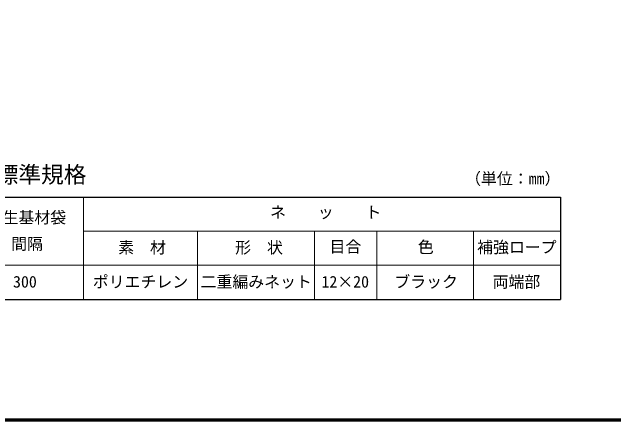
# Model space of a CAD drawing. Units: millimetres, scale not verified. Extents: x 200 to 8200, y 200 to 5825.
# Drawn here: x 1550 to 4200, y 200 to 1995 of the extents above; entities that cross this region are included whole.
import ezdxf
from ezdxf.enums import TextEntityAlignment as Align

# ---------------------------------------------------------------- set-up
doc = ezdxf.new("R2010")
doc.units = ezdxf.units.MM
doc.header["$LTSCALE"] = 20
for name, color, linetype, lineweight in [('C-MTR-FRAM', 5, 'Continuous', 25), ('C-MTR-LINE', 5, 'Continuous', 13), ('C-TTL', 2, 'Continuous', 70), ('C-TTL-TXT', 7, 'Continuous', 25)]:
    doc.layers.add(name, color=color, linetype=linetype, lineweight=lineweight)
doc.layers.add('C-MTR-TXT', color=5, linetype='Continuous')
doc.styles.add('ＭＳ ゴシック', font='')
doc.styles.get('ＭＳ ゴシック').set_extended_font_data('MS Gothic')

msp = doc.modelspace()

# ---------------------------------------------------------------- linework, layer by layer
at = {"layer": 'C-MTR-FRAM'}
for p, q in [((660.83, 1180.66), (3964.5, 1180.66)), ((3964.5, 1180.66), (3964.5, 730.66)), ((660.83, 730.66), (3964.5, 730.66))]:
    msp.add_line(p, q, dxfattribs=at)
at = {"layer": 'C-MTR-LINE'}
for p, q in [((1864.19, 1180.66), (1864.19, 730.66)), ((1864.19, 1030.66), (3964.5, 1030.66)), ((2366.34, 1030.66), (2366.34, 730.66)), ((2881.94, 1030.66), (2881.94, 730.66)), ((3155.7, 1030.66), (3155.7, 730.66)), ((3582.2, 1030.66), (3582.2, 730.66)), ((660.83, 880.66), (3964.5, 880.66))]:
    msp.add_line(p, q, dxfattribs=at)
at = {"layer": 'C-TTL'}
msp.add_lwpolyline([(200, 200), (8200, 200), (8200, 5740), (200, 5740)], close=True, dxfattribs=at)

# ---------------------------------------------------------------- texts
at = {"layer": 'C-MTR-TXT', "style": 'ＭＳ ゴシック'}
for s, p in [('（単位：㎜）', (3544.5, 1220.66)), ('ネ\u3000\u3000ッ\u3000\u3000ト', (2685.95, 1072.75)), ('植生基材袋', (1438.26, 1049.92)), ('間隔', (1546.16, 933.92)), ('素\u3000材', (2017.46, 917.57)), ('形\u3000状', (2532.31, 917.57)), ('目合', (2947.76, 921.18)), ('色', (3336.6, 919.65)), ('補強ロープ', (3597.41, 919.11)), ('300', (1554.38, 766.97)), ('ポリエチレン', (1905.39, 766.97)), ('二重編みネット', (2380.01, 766.97)), ('12×20', (2912.36, 766.97)), ('ブラック', (3233.04, 766.97)), ('両端部', (3665.69, 766.97))]:
    msp.add_text(s, height=51.32, dxfattribs=at).set_placement(p, align=Align.BOTTOM_LEFT)
at = {"layer": 'C-TTL-TXT', "color": 5, "style": 'ＭＳ ゴシック'}
msp.add_text('カンガルーマット標準規格', height=73.31, dxfattribs=at).set_placement((677.81, 1220.66), align=Align.BOTTOM_LEFT)

doc.saveas('drawing.dxf')
